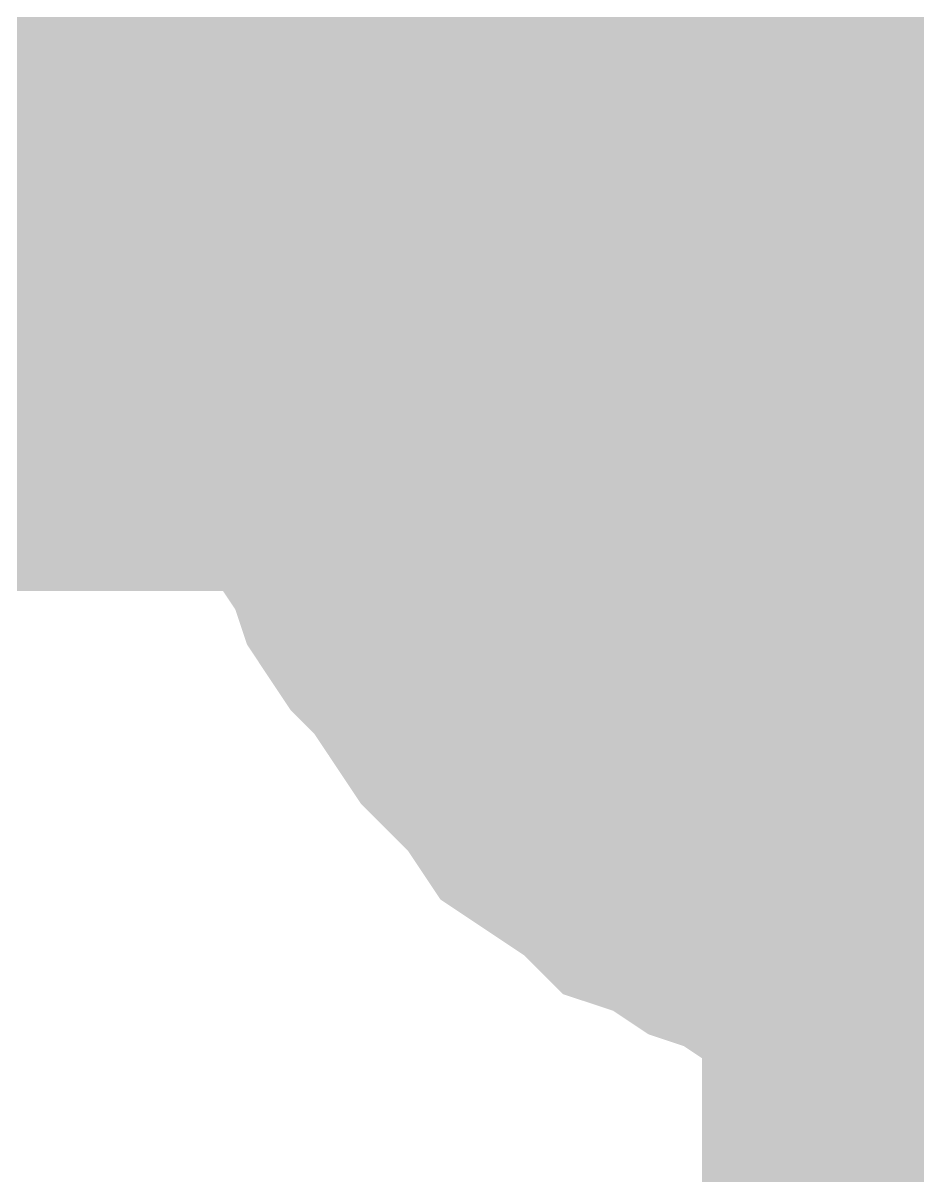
# Model space of a CAD drawing. Header units: inches. Extents: x 0 to 841, y 0 to 594.
# Drawn here: x 196.493 to 197.348, y 354.056 to 355.158 of the extents above; entities that cross this region are included whole.
import ezdxf

# ---------------------------------------------------------------- set-up
doc = ezdxf.new("R2010")
doc.units = ezdxf.units.IN
doc.layers.add('Sheet', color=255, linetype='Continuous')

msp = doc.modelspace()

# ---------------------------------------------------------------- linework, layer by layer
at = {"layer": 'Sheet'}
msp.add_lwpolyline([(197.246, 355, 0.508, 0.508, 1), (197.754, 355, 0.508, 0.508, 1)], format="xyseb", close=True, dxfattribs=at)
for points in [[(196.7529, 354.9896, 0.2997, 0.2997, 0), (196.7529, 355.0345, 0.2997, 0.2997, 0), (196.7529, 355.0682, 0.2997, 0.2997, 0), (196.7641, 355.1019, 0.2997, 0.2997, 0), (196.7641, 355.1468, 0.2997, 0.2997, 0), (196.7753, 355.1805, 0.2997, 0.2997, 0), (196.7865, 355.2142, 0.2997, 0.2997, 0), (196.7978, 355.2591, 0.2997, 0.2997, 0), (196.809, 355.2928, 0.2997, 0.2997, 0), (196.8315, 355.3265, 0.2997, 0.2997, 0)], [(196.7529, 354.9896, 0.2997, 0.2997, 0), (196.7529, 355.0345, 0.2997, 0.2997, 0), (196.7529, 355.0682, 0.2997, 0.2997, 0), (196.7641, 355.1019, 0.2997, 0.2997, 0), (196.7641, 355.1468, 0.2997, 0.2997, 0), (196.7753, 355.1805, 0.2997, 0.2997, 0), (196.7865, 355.2142, 0.2997, 0.2997, 0), (196.7978, 355.2591, 0.2997, 0.2997, 0), (196.809, 355.2928, 0.2997, 0.2997, 0), (196.8315, 355.3265, 0.2997, 0.2997, 0)], [(196.7529, 354.9896, 0.2997, 0.2997, 0), (196.7529, 355.0345, 0.2997, 0.2997, 0), (196.7529, 355.0682, 0.2997, 0.2997, 0), (196.7641, 355.1019, 0.2997, 0.2997, 0), (196.7641, 355.1468, 0.2997, 0.2997, 0), (196.7753, 355.1805, 0.2997, 0.2997, 0), (196.7865, 355.2142, 0.2997, 0.2997, 0), (196.7978, 355.2591, 0.2997, 0.2997, 0), (196.809, 355.2928, 0.2997, 0.2997, 0), (196.8315, 355.3265, 0.2997, 0.2997, 0)], [(197.0111, 354.9896, 0.2997, 0.2997, 0), (197.0111, 355.012, 0.2997, 0.2997, 0), (197.0111, 355.0457, 0.2997, 0.2997, 0), (197.0224, 355.0682, 0.2997, 0.2997, 0), (197.0224, 355.0906, 0.2997, 0.2997, 0), (197.0224, 355.1131, 0.2997, 0.2997, 0), (197.0336, 355.1468, 0.2997, 0.2997, 0), (197.0448, 355.1692, 0.2997, 0.2997, 0), (197.056, 355.1917, 0.2997, 0.2997, 0), (197.056, 355.2142, 0.2997, 0.2997, 0), (197.0673, 355.2366, 0.2997, 0.2997, 0), (197.0785, 355.2591, 0.2997, 0.2997, 0), (197.101, 355.2815, 0.2997, 0.2997, 0), (197.1122, 355.2928, 0.2997, 0.2997, 0), (197.1234, 355.3152, 0.2997, 0.2997, 0)], [(197.0111, 354.9896, 0.2997, 0.2997, 0), (197.0111, 355.012, 0.2997, 0.2997, 0), (197.0111, 355.0457, 0.2997, 0.2997, 0), (197.0224, 355.0682, 0.2997, 0.2997, 0), (197.0224, 355.0906, 0.2997, 0.2997, 0), (197.0224, 355.1131, 0.2997, 0.2997, 0), (197.0336, 355.1468, 0.2997, 0.2997, 0), (197.0448, 355.1692, 0.2997, 0.2997, 0), (197.056, 355.1917, 0.2997, 0.2997, 0), (197.056, 355.2142, 0.2997, 0.2997, 0), (197.0673, 355.2366, 0.2997, 0.2997, 0), (197.0785, 355.2591, 0.2997, 0.2997, 0), (197.101, 355.2815, 0.2997, 0.2997, 0), (197.1122, 355.2928, 0.2997, 0.2997, 0), (197.1234, 355.3152, 0.2997, 0.2997, 0)], [(187.5227, 354.9896, 0.7493, 0.7493, 0), (197.5164, 354.9896, 0.7493, 0.7493, 0), (202.5133, 354.9896, 0.7493, 0.7493, 0)], [(197.5164, 354.9896, 0.7493, 0.7493, 0), (197.5164, 349.4983, 0.7493, 0.7493, 0)], [(196.7529, 354.9896, 0.0991, 0.0991, 0), (196.7529, 355.0345, 0.0991, 0.0991, 0), (196.7529, 355.0682, 0.0991, 0.0991, 0), (196.7641, 355.1019, 0.0991, 0.0991, 0), (196.7641, 355.1468, 0.0991, 0.0991, 0), (196.7753, 355.1805, 0.0991, 0.0991, 0), (196.7865, 355.2142, 0.0991, 0.0991, 0)], [(196.7529, 354.9896, 0.0991, 0.0991, 0), (196.7529, 355.0345, 0.0991, 0.0991, 0), (196.7529, 355.0682, 0.0991, 0.0991, 0), (196.7641, 355.1019, 0.0991, 0.0991, 0), (196.7641, 355.1468, 0.0991, 0.0991, 0), (196.7753, 355.1805, 0.0991, 0.0991, 0), (196.7865, 355.2142, 0.0991, 0.0991, 0)], [(196.7529, 354.9896, 0.0991, 0.0991, 0), (196.7529, 355.0345, 0.0991, 0.0991, 0), (196.7529, 355.0682, 0.0991, 0.0991, 0), (196.7641, 355.1019, 0.0991, 0.0991, 0), (196.7641, 355.1468, 0.0991, 0.0991, 0), (196.7753, 355.1805, 0.0991, 0.0991, 0), (196.7865, 355.2142, 0.0991, 0.0991, 0)], [(197.0111, 354.9896, 0.0991, 0.0991, 0), (197.0111, 355.012, 0.0991, 0.0991, 0), (197.0111, 355.0457, 0.0991, 0.0991, 0), (197.0224, 355.0682, 0.0991, 0.0991, 0), (197.0224, 355.0906, 0.0991, 0.0991, 0), (197.0224, 355.1131, 0.0991, 0.0991, 0), (197.0336, 355.1468, 0.0991, 0.0991, 0), (197.0448, 355.1692, 0.0991, 0.0991, 0), (197.056, 355.1917, 0.0991, 0.0991, 0), (197.056, 355.2142, 0.0991, 0.0991, 0)], [(197.0111, 354.9896, 0.0991, 0.0991, 0), (197.0111, 355.012, 0.0991, 0.0991, 0), (197.0111, 355.0457, 0.0991, 0.0991, 0), (197.0224, 355.0682, 0.0991, 0.0991, 0), (197.0224, 355.0906, 0.0991, 0.0991, 0), (197.0224, 355.1131, 0.0991, 0.0991, 0), (197.0336, 355.1468, 0.0991, 0.0991, 0), (197.0448, 355.1692, 0.0991, 0.0991, 0), (197.056, 355.1917, 0.0991, 0.0991, 0), (197.056, 355.2142, 0.0991, 0.0991, 0)], [(197.5164, 354.2372, 0.2997, 0.2997, 0), (197.4827, 354.2372, 0.2997, 0.2997, 0), (197.4378, 354.2372, 0.2997, 0.2997, 0), (197.4041, 354.2484, 0.2997, 0.2997, 0), (197.3592, 354.2484, 0.2997, 0.2997, 0), (197.3255, 354.2596, 0.2997, 0.2997, 0), (197.2918, 354.2709, 0.2997, 0.2997, 0), (197.2582, 354.2821, 0.2997, 0.2997, 0), (197.2245, 354.2933, 0.2997, 0.2997, 0), (197.1908, 354.3158, 0.2997, 0.2997, 0), (197.1571, 354.327, 0.2997, 0.2997, 0), (197.1234, 354.3495, 0.2997, 0.2997, 0), (197.0897, 354.3607, 0.2997, 0.2997, 0), (197.0673, 354.3832, 0.2997, 0.2997, 0), (197.0336, 354.4056, 0.2997, 0.2997, 0), (196.9999, 354.4281, 0.2997, 0.2997, 0), (196.9774, 354.4618, 0.2997, 0.2997, 0), (196.955, 354.4842, 0.2997, 0.2997, 0), (196.9325, 354.5067, 0.2997, 0.2997, 0), (196.9101, 354.5404, 0.2997, 0.2997, 0), (196.8876, 354.5741, 0.2997, 0.2997, 0), (196.8651, 354.5965, 0.2997, 0.2997, 0), (196.8427, 354.6302, 0.2997, 0.2997, 0), (196.8315, 354.6639, 0.2997, 0.2997, 0), (196.809, 354.6976, 0.2997, 0.2997, 0), (196.7978, 354.7313, 0.2997, 0.2997, 0), (196.7865, 354.765, 0.2997, 0.2997, 0), (196.7753, 354.7987, 0.2997, 0.2997, 0), (196.7641, 354.8324, 0.2997, 0.2997, 0), (196.7641, 354.8773, 0.2997, 0.2997, 0), (196.7529, 354.911, 0.2997, 0.2997, 0), (196.7529, 354.9559, 0.2997, 0.2997, 0), (196.7529, 354.9896, 0.2997, 0.2997, 0)], [(196.7529, 354.9896, 0.2997, 0.2997, 0), (196.7529, 354.9896, 0.2997, 0.2997, 0)], [(197.5164, 354.2372, 0.2997, 0.2997, 0), (197.4827, 354.2372, 0.2997, 0.2997, 0), (197.4378, 354.2372, 0.2997, 0.2997, 0), (197.4041, 354.2484, 0.2997, 0.2997, 0), (197.3592, 354.2484, 0.2997, 0.2997, 0), (197.3255, 354.2596, 0.2997, 0.2997, 0), (197.2918, 354.2709, 0.2997, 0.2997, 0), (197.2582, 354.2821, 0.2997, 0.2997, 0), (197.2245, 354.2933, 0.2997, 0.2997, 0), (197.1908, 354.3158, 0.2997, 0.2997, 0), (197.1571, 354.327, 0.2997, 0.2997, 0), (197.1234, 354.3495, 0.2997, 0.2997, 0), (197.0897, 354.3607, 0.2997, 0.2997, 0), (197.0673, 354.3832, 0.2997, 0.2997, 0), (197.0336, 354.4056, 0.2997, 0.2997, 0), (196.9999, 354.4281, 0.2997, 0.2997, 0), (196.9774, 354.4618, 0.2997, 0.2997, 0), (196.955, 354.4842, 0.2997, 0.2997, 0), (196.9325, 354.5067, 0.2997, 0.2997, 0), (196.9101, 354.5404, 0.2997, 0.2997, 0), (196.8876, 354.5741, 0.2997, 0.2997, 0), (196.8651, 354.5965, 0.2997, 0.2997, 0), (196.8427, 354.6302, 0.2997, 0.2997, 0), (196.8315, 354.6639, 0.2997, 0.2997, 0), (196.809, 354.6976, 0.2997, 0.2997, 0), (196.7978, 354.7313, 0.2997, 0.2997, 0), (196.7865, 354.765, 0.2997, 0.2997, 0), (196.7753, 354.7987, 0.2997, 0.2997, 0), (196.7641, 354.8324, 0.2997, 0.2997, 0), (196.7641, 354.8773, 0.2997, 0.2997, 0), (196.7529, 354.911, 0.2997, 0.2997, 0), (196.7529, 354.9559, 0.2997, 0.2997, 0), (196.7529, 354.9896, 0.2997, 0.2997, 0)], [(196.7529, 354.9896, 0.2997, 0.2997, 0), (196.7529, 354.9896, 0.2997, 0.2997, 0)], [(197.5164, 354.2372, 0.2997, 0.2997, 0), (197.4827, 354.2372, 0.2997, 0.2997, 0), (197.4378, 354.2372, 0.2997, 0.2997, 0), (197.4041, 354.2484, 0.2997, 0.2997, 0), (197.3592, 354.2484, 0.2997, 0.2997, 0), (197.3255, 354.2596, 0.2997, 0.2997, 0), (197.2918, 354.2709, 0.2997, 0.2997, 0), (197.2582, 354.2821, 0.2997, 0.2997, 0), (197.2245, 354.2933, 0.2997, 0.2997, 0), (197.1908, 354.3158, 0.2997, 0.2997, 0), (197.1571, 354.327, 0.2997, 0.2997, 0), (197.1234, 354.3495, 0.2997, 0.2997, 0), (197.0897, 354.3607, 0.2997, 0.2997, 0), (197.0673, 354.3832, 0.2997, 0.2997, 0), (197.0336, 354.4056, 0.2997, 0.2997, 0), (196.9999, 354.4281, 0.2997, 0.2997, 0), (196.9774, 354.4618, 0.2997, 0.2997, 0), (196.955, 354.4842, 0.2997, 0.2997, 0), (196.9325, 354.5067, 0.2997, 0.2997, 0), (196.9101, 354.5404, 0.2997, 0.2997, 0), (196.8876, 354.5741, 0.2997, 0.2997, 0), (196.8651, 354.5965, 0.2997, 0.2997, 0), (196.8427, 354.6302, 0.2997, 0.2997, 0), (196.8315, 354.6639, 0.2997, 0.2997, 0), (196.809, 354.6976, 0.2997, 0.2997, 0), (196.7978, 354.7313, 0.2997, 0.2997, 0), (196.7865, 354.765, 0.2997, 0.2997, 0), (196.7753, 354.7987, 0.2997, 0.2997, 0), (196.7641, 354.8324, 0.2997, 0.2997, 0), (196.7641, 354.8773, 0.2997, 0.2997, 0), (196.7529, 354.911, 0.2997, 0.2997, 0), (196.7529, 354.9559, 0.2997, 0.2997, 0), (196.7529, 354.9896, 0.2997, 0.2997, 0)], [(196.7529, 354.9896, 0.2997, 0.2997, 0), (196.7529, 354.9896, 0.2997, 0.2997, 0)], [(197.5164, 354.4842, 0.2997, 0.2997, 0), (197.494, 354.4842, 0.2997, 0.2997, 0), (197.4603, 354.4842, 0.2997, 0.2997, 0), (197.4378, 354.4955, 0.2997, 0.2997, 0), (197.4154, 354.4955, 0.2997, 0.2997, 0), (197.3929, 354.4955, 0.2997, 0.2997, 0), (197.3704, 354.5067, 0.2997, 0.2997, 0), (197.3368, 354.5179, 0.2997, 0.2997, 0), (197.3143, 354.5292, 0.2997, 0.2997, 0), (197.2918, 354.5292, 0.2997, 0.2997, 0), (197.2694, 354.5404, 0.2997, 0.2997, 0), (197.2582, 354.5516, 0.2997, 0.2997, 0), (197.2357, 354.5741, 0.2997, 0.2997, 0), (197.2132, 354.5853, 0.2997, 0.2997, 0), (197.1908, 354.5965, 0.2997, 0.2997, 0), (197.1796, 354.619, 0.2997, 0.2997, 0), (197.1571, 354.6302, 0.2997, 0.2997, 0), (197.1459, 354.6527, 0.2997, 0.2997, 0), (197.1234, 354.6639, 0.2997, 0.2997, 0), (197.1122, 354.6864, 0.2997, 0.2997, 0), (197.101, 354.7088, 0.2997, 0.2997, 0), (197.0785, 354.7313, 0.2997, 0.2997, 0), (197.0673, 354.7425, 0.2997, 0.2997, 0), (197.056, 354.765, 0.2997, 0.2997, 0), (197.056, 354.7874, 0.2997, 0.2997, 0), (197.0448, 354.8099, 0.2997, 0.2997, 0), (197.0336, 354.8436, 0.2997, 0.2997, 0), (197.0224, 354.866, 0.2997, 0.2997, 0), (197.0224, 354.8885, 0.2997, 0.2997, 0), (197.0224, 354.911, 0.2997, 0.2997, 0), (197.0111, 354.9334, 0.2997, 0.2997, 0), (197.0111, 354.9671, 0.2997, 0.2997, 0), (197.0111, 354.9896, 0.2997, 0.2997, 0)], [(197.0111, 354.9896, 0.2997, 0.2997, 0), (197.0111, 354.9896, 0.2997, 0.2997, 0)], [(197.5164, 354.4842, 0.2997, 0.2997, 0), (197.494, 354.4842, 0.2997, 0.2997, 0), (197.4603, 354.4842, 0.2997, 0.2997, 0), (197.4378, 354.4955, 0.2997, 0.2997, 0), (197.4154, 354.4955, 0.2997, 0.2997, 0), (197.3929, 354.4955, 0.2997, 0.2997, 0), (197.3704, 354.5067, 0.2997, 0.2997, 0), (197.3368, 354.5179, 0.2997, 0.2997, 0), (197.3143, 354.5292, 0.2997, 0.2997, 0), (197.2918, 354.5292, 0.2997, 0.2997, 0), (197.2694, 354.5404, 0.2997, 0.2997, 0), (197.2582, 354.5516, 0.2997, 0.2997, 0), (197.2357, 354.5741, 0.2997, 0.2997, 0), (197.2132, 354.5853, 0.2997, 0.2997, 0), (197.1908, 354.5965, 0.2997, 0.2997, 0), (197.1796, 354.619, 0.2997, 0.2997, 0), (197.1571, 354.6302, 0.2997, 0.2997, 0), (197.1459, 354.6527, 0.2997, 0.2997, 0), (197.1234, 354.6639, 0.2997, 0.2997, 0), (197.1122, 354.6864, 0.2997, 0.2997, 0), (197.101, 354.7088, 0.2997, 0.2997, 0), (197.0785, 354.7313, 0.2997, 0.2997, 0), (197.0673, 354.7425, 0.2997, 0.2997, 0), (197.056, 354.765, 0.2997, 0.2997, 0), (197.056, 354.7874, 0.2997, 0.2997, 0), (197.0448, 354.8099, 0.2997, 0.2997, 0), (197.0336, 354.8436, 0.2997, 0.2997, 0), (197.0224, 354.866, 0.2997, 0.2997, 0), (197.0224, 354.8885, 0.2997, 0.2997, 0), (197.0224, 354.911, 0.2997, 0.2997, 0), (197.0111, 354.9334, 0.2997, 0.2997, 0), (197.0111, 354.9671, 0.2997, 0.2997, 0), (197.0111, 354.9896, 0.2997, 0.2997, 0)], [(197.0111, 354.9896, 0.2997, 0.2997, 0), (197.0111, 354.9896, 0.2997, 0.2997, 0)], [(197.4041, 354.2484, 0.0991, 0.0991, 0), (197.3592, 354.2484, 0.0991, 0.0991, 0), (197.3255, 354.2596, 0.0991, 0.0991, 0), (197.2918, 354.2709, 0.0991, 0.0991, 0), (197.2582, 354.2821, 0.0991, 0.0991, 0), (197.2245, 354.2933, 0.0991, 0.0991, 0), (197.1908, 354.3158, 0.0991, 0.0991, 0), (197.1571, 354.327, 0.0991, 0.0991, 0), (197.1234, 354.3495, 0.0991, 0.0991, 0), (197.0897, 354.3607, 0.0991, 0.0991, 0), (197.0673, 354.3832, 0.0991, 0.0991, 0), (197.0336, 354.4056, 0.0991, 0.0991, 0), (196.9999, 354.4281, 0.0991, 0.0991, 0), (196.9774, 354.4618, 0.0991, 0.0991, 0), (196.955, 354.4842, 0.0991, 0.0991, 0), (196.9325, 354.5067, 0.0991, 0.0991, 0), (196.9101, 354.5404, 0.0991, 0.0991, 0), (196.8876, 354.5741, 0.0991, 0.0991, 0), (196.8651, 354.5965, 0.0991, 0.0991, 0), (196.8427, 354.6302, 0.0991, 0.0991, 0), (196.8315, 354.6639, 0.0991, 0.0991, 0), (196.809, 354.6976, 0.0991, 0.0991, 0), (196.7978, 354.7313, 0.0991, 0.0991, 0), (196.7865, 354.765, 0.0991, 0.0991, 0), (196.7753, 354.7987, 0.0991, 0.0991, 0), (196.7641, 354.8324, 0.0991, 0.0991, 0), (196.7641, 354.8773, 0.0991, 0.0991, 0), (196.7529, 354.911, 0.0991, 0.0991, 0), (196.7529, 354.9559, 0.0991, 0.0991, 0), (196.7529, 354.9896, 0.0991, 0.0991, 0)], [(196.7529, 354.9896, 0.0991, 0.0991, 0), (196.7529, 354.9896, 0.0991, 0.0991, 0)], [(197.4041, 354.2484, 0.0991, 0.0991, 0), (197.3592, 354.2484, 0.0991, 0.0991, 0), (197.3255, 354.2596, 0.0991, 0.0991, 0), (197.2918, 354.2709, 0.0991, 0.0991, 0), (197.2582, 354.2821, 0.0991, 0.0991, 0), (197.2245, 354.2933, 0.0991, 0.0991, 0), (197.1908, 354.3158, 0.0991, 0.0991, 0), (197.1571, 354.327, 0.0991, 0.0991, 0), (197.1234, 354.3495, 0.0991, 0.0991, 0), (197.0897, 354.3607, 0.0991, 0.0991, 0), (197.0673, 354.3832, 0.0991, 0.0991, 0), (197.0336, 354.4056, 0.0991, 0.0991, 0), (196.9999, 354.4281, 0.0991, 0.0991, 0), (196.9774, 354.4618, 0.0991, 0.0991, 0), (196.955, 354.4842, 0.0991, 0.0991, 0), (196.9325, 354.5067, 0.0991, 0.0991, 0), (196.9101, 354.5404, 0.0991, 0.0991, 0), (196.8876, 354.5741, 0.0991, 0.0991, 0), (196.8651, 354.5965, 0.0991, 0.0991, 0), (196.8427, 354.6302, 0.0991, 0.0991, 0), (196.8315, 354.6639, 0.0991, 0.0991, 0), (196.809, 354.6976, 0.0991, 0.0991, 0), (196.7978, 354.7313, 0.0991, 0.0991, 0), (196.7865, 354.765, 0.0991, 0.0991, 0), (196.7753, 354.7987, 0.0991, 0.0991, 0), (196.7641, 354.8324, 0.0991, 0.0991, 0), (196.7641, 354.8773, 0.0991, 0.0991, 0), (196.7529, 354.911, 0.0991, 0.0991, 0), (196.7529, 354.9559, 0.0991, 0.0991, 0), (196.7529, 354.9896, 0.0991, 0.0991, 0)], [(196.7529, 354.9896, 0.0991, 0.0991, 0), (196.7529, 354.9896, 0.0991, 0.0991, 0)], [(197.4041, 354.2484, 0.0991, 0.0991, 0), (197.3592, 354.2484, 0.0991, 0.0991, 0), (197.3255, 354.2596, 0.0991, 0.0991, 0), (197.2918, 354.2709, 0.0991, 0.0991, 0), (197.2582, 354.2821, 0.0991, 0.0991, 0), (197.2245, 354.2933, 0.0991, 0.0991, 0), (197.1908, 354.3158, 0.0991, 0.0991, 0), (197.1571, 354.327, 0.0991, 0.0991, 0), (197.1234, 354.3495, 0.0991, 0.0991, 0), (197.0897, 354.3607, 0.0991, 0.0991, 0), (197.0673, 354.3832, 0.0991, 0.0991, 0), (197.0336, 354.4056, 0.0991, 0.0991, 0), (196.9999, 354.4281, 0.0991, 0.0991, 0), (196.9774, 354.4618, 0.0991, 0.0991, 0), (196.955, 354.4842, 0.0991, 0.0991, 0), (196.9325, 354.5067, 0.0991, 0.0991, 0), (196.9101, 354.5404, 0.0991, 0.0991, 0), (196.8876, 354.5741, 0.0991, 0.0991, 0), (196.8651, 354.5965, 0.0991, 0.0991, 0), (196.8427, 354.6302, 0.0991, 0.0991, 0), (196.8315, 354.6639, 0.0991, 0.0991, 0), (196.809, 354.6976, 0.0991, 0.0991, 0), (196.7978, 354.7313, 0.0991, 0.0991, 0), (196.7865, 354.765, 0.0991, 0.0991, 0), (196.7753, 354.7987, 0.0991, 0.0991, 0), (196.7641, 354.8324, 0.0991, 0.0991, 0), (196.7641, 354.8773, 0.0991, 0.0991, 0), (196.7529, 354.911, 0.0991, 0.0991, 0), (196.7529, 354.9559, 0.0991, 0.0991, 0), (196.7529, 354.9896, 0.0991, 0.0991, 0)], [(196.7529, 354.9896, 0.0991, 0.0991, 0), (196.7529, 354.9896, 0.0991, 0.0991, 0)], [(197.4154, 354.4955, 0.0991, 0.0991, 0), (197.3929, 354.4955, 0.0991, 0.0991, 0), (197.3704, 354.5067, 0.0991, 0.0991, 0), (197.3368, 354.5179, 0.0991, 0.0991, 0), (197.3143, 354.5292, 0.0991, 0.0991, 0), (197.2918, 354.5292, 0.0991, 0.0991, 0), (197.2694, 354.5404, 0.0991, 0.0991, 0), (197.2582, 354.5516, 0.0991, 0.0991, 0), (197.2357, 354.5741, 0.0991, 0.0991, 0), (197.2132, 354.5853, 0.0991, 0.0991, 0), (197.1908, 354.5965, 0.0991, 0.0991, 0), (197.1796, 354.619, 0.0991, 0.0991, 0), (197.1571, 354.6302, 0.0991, 0.0991, 0), (197.1459, 354.6527, 0.0991, 0.0991, 0), (197.1234, 354.6639, 0.0991, 0.0991, 0), (197.1122, 354.6864, 0.0991, 0.0991, 0), (197.101, 354.7088, 0.0991, 0.0991, 0), (197.0785, 354.7313, 0.0991, 0.0991, 0), (197.0673, 354.7425, 0.0991, 0.0991, 0), (197.056, 354.765, 0.0991, 0.0991, 0), (197.056, 354.7874, 0.0991, 0.0991, 0), (197.0448, 354.8099, 0.0991, 0.0991, 0), (197.0336, 354.8436, 0.0991, 0.0991, 0), (197.0224, 354.866, 0.0991, 0.0991, 0), (197.0224, 354.8885, 0.0991, 0.0991, 0), (197.0224, 354.911, 0.0991, 0.0991, 0), (197.0111, 354.9334, 0.0991, 0.0991, 0), (197.0111, 354.9671, 0.0991, 0.0991, 0), (197.0111, 354.9896, 0.0991, 0.0991, 0)], [(197.0111, 354.9896, 0.0991, 0.0991, 0), (197.0111, 354.9896, 0.0991, 0.0991, 0)], [(197.4154, 354.4955, 0.0991, 0.0991, 0), (197.3929, 354.4955, 0.0991, 0.0991, 0), (197.3704, 354.5067, 0.0991, 0.0991, 0), (197.3368, 354.5179, 0.0991, 0.0991, 0), (197.3143, 354.5292, 0.0991, 0.0991, 0), (197.2918, 354.5292, 0.0991, 0.0991, 0), (197.2694, 354.5404, 0.0991, 0.0991, 0), (197.2582, 354.5516, 0.0991, 0.0991, 0), (197.2357, 354.5741, 0.0991, 0.0991, 0), (197.2132, 354.5853, 0.0991, 0.0991, 0), (197.1908, 354.5965, 0.0991, 0.0991, 0), (197.1796, 354.619, 0.0991, 0.0991, 0), (197.1571, 354.6302, 0.0991, 0.0991, 0), (197.1459, 354.6527, 0.0991, 0.0991, 0), (197.1234, 354.6639, 0.0991, 0.0991, 0), (197.1122, 354.6864, 0.0991, 0.0991, 0), (197.101, 354.7088, 0.0991, 0.0991, 0), (197.0785, 354.7313, 0.0991, 0.0991, 0), (197.0673, 354.7425, 0.0991, 0.0991, 0), (197.056, 354.765, 0.0991, 0.0991, 0), (197.056, 354.7874, 0.0991, 0.0991, 0), (197.0448, 354.8099, 0.0991, 0.0991, 0), (197.0336, 354.8436, 0.0991, 0.0991, 0), (197.0224, 354.866, 0.0991, 0.0991, 0), (197.0224, 354.8885, 0.0991, 0.0991, 0), (197.0224, 354.911, 0.0991, 0.0991, 0), (197.0111, 354.9334, 0.0991, 0.0991, 0), (197.0111, 354.9671, 0.0991, 0.0991, 0), (197.0111, 354.9896, 0.0991, 0.0991, 0)], [(197.0111, 354.9896, 0.0991, 0.0991, 0), (197.0111, 354.9896, 0.0991, 0.0991, 0)]]:
    msp.add_lwpolyline(points, format="xyseb", dxfattribs=at)

doc.saveas('drawing.dxf')
